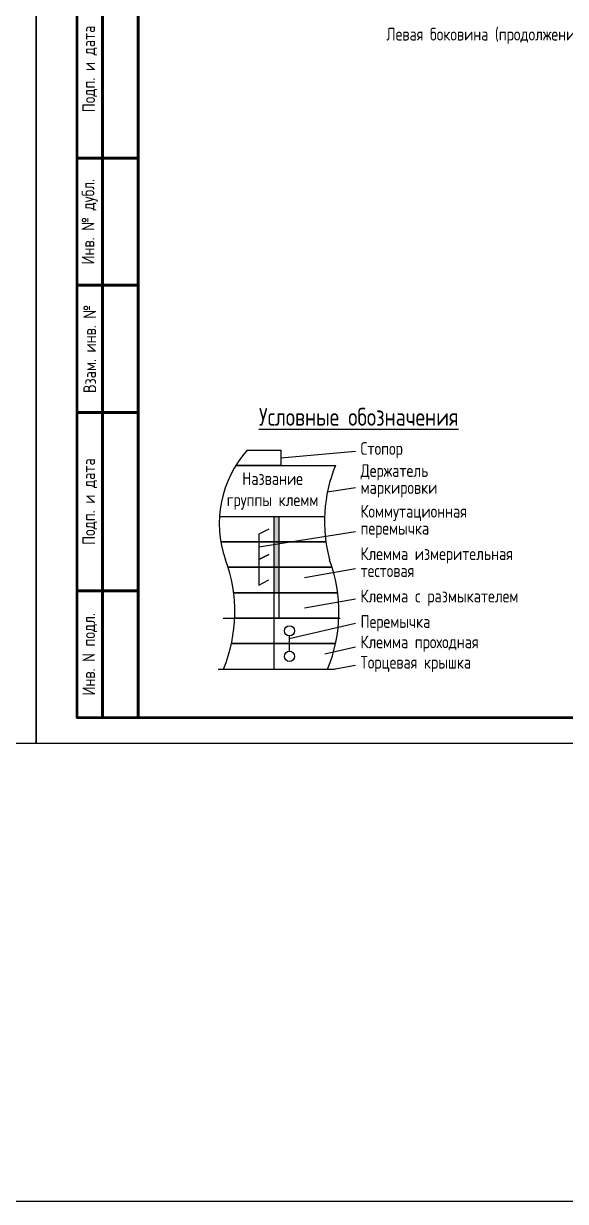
# Model space of a CAD drawing. Header units: millimetres. Extents: x -997 to 6341, y -90 to 618.
# Drawn here: x 5037.5 to 5144, y -90 to 141.4 of the extents above; entities that cross this region are included whole.
import ezdxf

# ---------------------------------------------------------------- set-up
doc = ezdxf.new("R2010")
doc.units = ezdxf.units.MM
doc.styles.add('Gost_type_A', font='GOST_A.TTF')

# ---------------------------------------------------------------- blocks, each defined once
blk = doc.blocks.new('Формат_А3')
blk.add_lwpolyline([(-420, 297), (0, 297), (0, 0), (-420, 0)], close=True)
blk = doc.blocks.new('Штамп левый нижний')
at = {"lineweight": 50}
for points in [[(-12, 145), (-7, 145), (-7, 110), (-12, 110)], [(-7, 145), (0, 145), (0, 110), (-7, 110)], [(-12, 110), (-7, 110), (-7, 85), (-12, 85)], [(-7, 110), (0, 110), (0, 85), (-7, 85)], [(-12, 85), (-7, 85), (-7, 60), (-12, 60)], [(-7, 85), (0, 85), (0, 60), (-7, 60)], [(-12, 60), (-7, 60), (-7, 25), (-12, 25)], [(-7, 60), (0, 60), (0, 25), (-7, 25)], [(-12, 25), (-7, 25), (-7, 0), (-12, 0)], [(-7, 25), (0, 25), (0, 0), (-7, 0)]]:
    blk.add_lwpolyline(points, close=True, dxfattribs=at)
at = {"char_height": 2.5, "attachment_point": 5, "rotation": 90, "style": 'Gost_type_A'}
for s, insert, width in [('Подп. и дата', (-9.5, 127.5), 35), ('Инв. № дубл.', (-9.5, 97.5), 25), ('Взам. инв. №', (-9.5, 72.5), 25), ('Подп. и дата', (-9.5, 42.5), 35), ('Инв. N подл.', (-9.5, 12.5), 25)]:
    blk.add_mtext(s, dxfattribs=dict(at, insert=insert, width=width))

msp = doc.modelspace()

# ---------------------------------------------------------------- hatches: boundary and pattern name
h = msp.add_hatch(color=256)
h.dxf.hatch_style = 1
h.paths.add_polyline_path([(5087.71, 44.6), (5086.71, 44.6), (5086.71, 29.6), (5087.71, 29.6)])

# ---------------------------------------------------------------- linework, layer by layer
for p, q in [((5088.07, 56.1), (5102.71, 57.42)), ((5079.21, 54.6), (5098.79, 54.6)), ((5097.22, 49.45), (5102.71, 50.29)), ((5076.19, 44.6), (5096.65, 44.6)), ((5086.71, 14.6), (5086.71, 44.6)), ((5087.71, 39.6), (5087.71, 44.6)), ((5096.91, 39.6), (5076.45, 39.6)), ((5076.45, 39.6), (5096.91, 39.6)), ((5083.71, 38.6), (5102.71, 41.6)), ((5087.71, 24.6), (5087.71, 39.6)), ((5098.13, 34.6), (5077.67, 34.6)), ((5077.67, 34.6), (5098.13, 34.6)), ((5092.71, 32.6), (5102.71, 34.37)), ((5099.22, 29.6), (5078.76, 29.6)), ((5078.76, 29.6), (5099.22, 29.6)), ((5099.22, 29.6), (5078.76, 29.6)), ((5078.76, 29.6), (5099.22, 29.6)), ((5092.71, 26.6), (5102.71, 28.37)), ((5076.71, 24.6), (5099.71, 24.6)), ((5099.43, 24.6), (5078.97, 24.6)), ((5078.97, 24.6), (5099.43, 24.6)), ((5089.71, 20.6), (5102.71, 23.6)), ((5089.74, 19.6), (5089.74, 21.1)), ((5098.79, 19.6), (5078.33, 19.6)), ((5078.33, 19.6), (5098.79, 19.6)), ((5089.74, 18.1), (5089.74, 19.6)), ((5096.71, 17.56), (5102.71, 18.94)), ((5075.71, 14.6), (5098.71, 14.6)), ((5076.78, 14.6), (5097.24, 14.6)), ((5102.71, 15.27), (5098.71, 14.6))]:
    msp.add_line(p, q)
for points in [[(-997, 618), (6340.99, 618), (6340.99, -90), (-997, -90)], [(5337, 420), (5337, 0), (5040, 0), (5040, 420)]]:
    msp.add_lwpolyline(points, close=True)
at = {"lineweight": 50}
msp.add_lwpolyline([(5332, 415), (5332, 5), (5060, 5), (5060, 415)], close=True, dxfattribs=at)
for points in [[(5081.46, 57.6), (5088.07, 57.6), (5088.07, 54.6), (5079.21, 54.6)], [(5085.71, 42.1), (5083.71, 41.1), (5083.71, 36.1), (5085.71, 37.1)], [(5085.71, 37.1), (5083.71, 36.1), (5083.71, 31.1), (5085.71, 32.1)]]:
    msp.add_lwpolyline(points)
for centre in [(5089.74, 22.1), (5089.74, 17.1)]:
    msp.add_circle(centre, 1)
for centre, radius, start, end in [((5097.55, 43.2), 21.6, 138.181, 199.2333), ((5125.64, 43.61), 29.02, 157.7321, 195.0211), ((5049.46, 25.83), 29.54, 337.6521, 20.3143), ((5069.92, 25.83), 29.54, 337.6521, 20.3143)]:
    msp.add_arc(centre, radius, start, end)

# ---------------------------------------------------------------- block references
for name, p in [('Формат_А3', (5040, 0)), ('Штамп левый нижний', (5060, 5))]:
    msp.add_blockref(name, p)

# ---------------------------------------------------------------- texts
at = {"attachment_point": 5, "style": 'Gost_type_A'}
for s, insert, char_height, width in [('Левая боковина (продолжение на листе 2)', (5136, 139), 2.5, 90), ('{\\LУсловные обозначения}', (5103.35, 64.16), 3.5, 75), ('Название группы клемм', (5086.42, 49.6), 2.5, 20.4592)]:
    msp.add_mtext(s, dxfattribs=dict(at, insert=insert, char_height=char_height, width=width))
at = {"char_height": 2.5, "attachment_point": 4, "line_spacing_factor": 0.8, "style": 'Gost_type_A'}
for s, insert, width in [('Стопор', (5103.71, 57.6), 44), ('Держатель\\Pмаркировки', (5103.71, 51.6), 38.7538), ('Коммутационная\\Pперемычка', (5103.71, 43.6), 44), ('Клемма измерительная\\Pтестовая', (5103.71, 35.6), 55.1103), ('Клемма c размыкателем', (5103.71, 28.6), 55.1103), ('Перемычка', (5103.71, 23.6), 49.9213), ('Клемма проходная', (5103.71, 19.6), 44), ('Торцевая крышка', (5103.71, 15.6), 44)]:
    msp.add_mtext(s, dxfattribs=dict(at, insert=insert, width=width))

doc.saveas('drawing.dxf')
